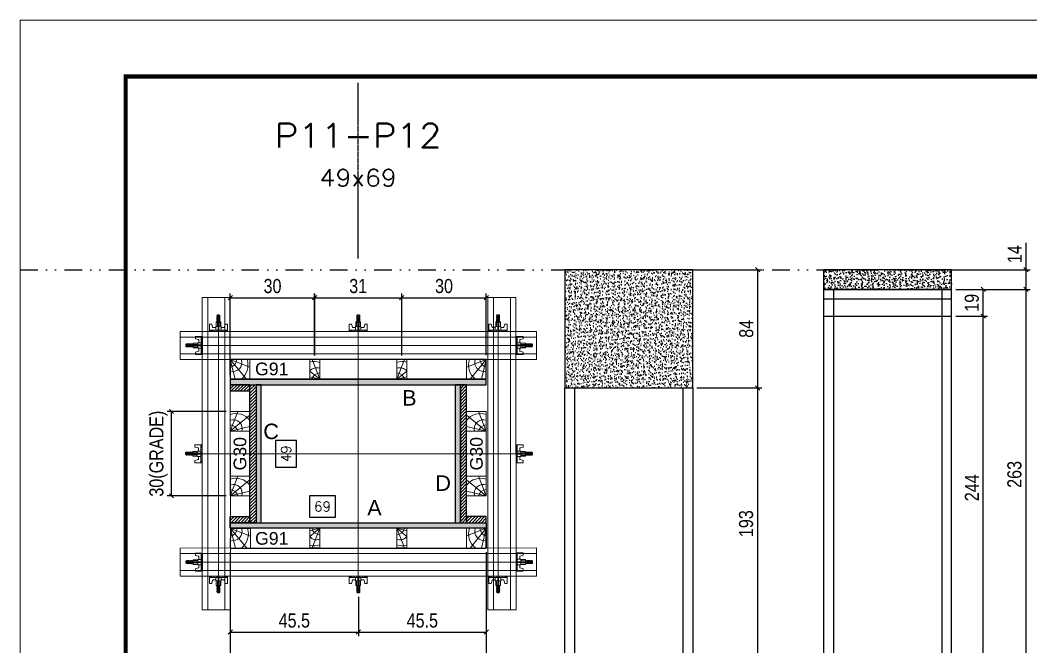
# Model space of a CAD drawing. Extents: x 13379 to 23315, y 867 to 16997.
# Drawn here: x 15984 to 16703, y 12957 to 13403 of the extents above; entities that cross this region are included whole.
import ezdxf
from ezdxf.enums import TextEntityAlignment as Align

# ---------------------------------------------------------------- set-up
doc = ezdxf.new("R2010")
doc.units = 0
for name, pattern in [('DASHED', [0.75, 0.5, -0.25]), ('DIVIDE2', [0.625, 0.25, -0.125, 0, -0.125, 0, -0.125]), ('HIDDEN', [0.375, 0.25, -0.125])]:
    doc.linetypes.add(name, pattern=pattern)
for name, color, linetype in [('CHAPA', 1, 'Continuous'), ('COTA', 241, 'Continuous'), ('MEIO_PONT', 93, 'Continuous'), ('Nível', 160, 'Continuous'), ('Painéis', 200, 'Continuous'), ('SARR_2.2x7', 40, 'Continuous'), ('SARRAFO', 251, 'Continuous'), ('Sarrafo de Pressão', 42, 'HIDDEN'), ('Texto de Titulo', 7, 'Continuous'), ('Texto Qtd Sarr', 242, 'Continuous'), ('TEXTO_GERAL', 7, 'Continuous')]:
    doc.layers.add(name, color=color, linetype=linetype)
for name, color, linetype, lineweight in [('Folhas', 255, 'Continuous', 9), ('Hachura', 251, 'Continuous', 9), ('Madeira', 126, 'Continuous', 18), ('Perfil Metálico', 224, 'Continuous', 18), ('SARRAFO DE PRESSAO', 251, 'DASHED', 9), ('Texto Seção', 7, 'Continuous', 15)]:
    doc.layers.add(name, color=color, linetype=linetype, lineweight=lineweight)
doc.styles.add('ARIAL', font='arial.ttf')
doc.styles.add('COTA TECNICA', font='techl___.ttf', dxfattribs={"height": 10})
doc.styles.add('COTA TECNICA 2X', font='techl___.ttf', dxfattribs={"height": 10})
doc.styles.add('ROMANS', font='romans.shx')
doc.styles.add('SANSSERIF', font='sas_____.pfb')
doc.dimstyles.new('PAINEL', dxfattribs={"dimtxt": 10, "dimasz": 3, "dimexe": 3, "dimexo": 3, "dimgap": 3, "dimtad": 1, "dimdec": 1, "dimzin": 12, "dimdsep": 46, "dimtxsty": 'COTA TECNICA', "dimblk1": 'OBLIQUE', "dimblk2": 'OBLIQUE', "dimsah": 1, "dimcen": 0.9, "dimclrd": 4, "dimclre": 4, "dimclrt": 240, "dimadec": 1, "dimazin": 3, "dimtfac": 1, "dimtdec": 1, "dimtmove": 0, "dimatfit": 3, "dimfxl": 1, "dimtolj": 1, "dimtzin": 12, "dimarcsym": 0})
doc.dimstyles.new('SECAO PILAR', dxfattribs={"dimtxt": 10, "dimasz": 3, "dimexe": 3, "dimexo": 3, "dimgap": 3, "dimtad": 1, "dimdec": 1, "dimlfac": 0.5, "dimzin": 12, "dimdsep": 46, "dimtxsty": 'COTA TECNICA 2X', "dimblk1": 'OBLIQUE', "dimblk2": 'OBLIQUE', "dimsah": 1, "dimcen": 0.9, "dimclrd": 256, "dimclre": 256, "dimclrt": 256, "dimadec": 1, "dimazin": 3, "dimtfac": 1, "dimtdec": 1, "dimtmove": 0, "dimatfit": 3, "dimfxl": 1, "dimtolj": 1, "dimtzin": 12, "dimarcsym": 0})
doc.dimstyles.new('SECÇÃO 2', dxfattribs={"dimtxt": 7, "dimasz": 6, "dimexe": 0.18, "dimexo": 2, "dimgap": -4, "dimtad": 3, "dimdec": 1, "dimlfac": 0.5, "dimzin": 12, "dimdsep": 46, "dimtxsty": 'ROMANS', "dimblk": 'ARCHTICK', "dimcen": 0.09, "dimse1": 1, "dimse2": 1, "dimsd1": 1, "dimsd2": 1, "dimclrd": 180, "dimclre": 5, "dimclrt": 1, "dimadec": 0, "dimazin": 3, "dimtfac": 1, "dimtdec": 1, "dimtofl": 0, "dimtmove": 0, "dimatfit": 3, "dimldrblk": 'ARCHTICK', "dimfxl": 1, "dimtolj": 1, "dimtzin": 0, "dimarcsym": 0})

# ---------------------------------------------------------------- blocks, each defined once
blk = doc.blocks.new('9999999999')
at = {"layer": 'Folhas'}
blk.add_lwpolyline([(98138.98, 34190.21), (99623.98, 34190.21), (99623.98, 35240.21), (98138.98, 35240.21)], close=True, dxfattribs=at)
at = {"layer": 'Folhas', "color": 30, "const_width": 3}
blk.add_lwpolyline([(98213.98, 34230.21), (99583.98, 34230.21), (99583.98, 35200.21), (98213.98, 35200.21)], close=True, dxfattribs=at)
blk = doc.blocks.new('*D365')
at = {"layer": 'COTA', "color": 180, "lineweight": -2, "transparency": 16777216}
for p, q in [((16181.04, 13104.14), (16166.04, 13104.14)), ((16166.04, 13104.14), (16166.04, 13085.14)), ((16181.04, 13085.14), (16181.04, 13104.14)), ((16166.04, 13085.14), (16181.04, 13085.14))]:
    blk.add_line(p, q, dxfattribs=at)
at = {"layer": 'Defpoints', "color": 0, "transparency": 16777216}
for p in [(16183.17, 13143.64), (16183.17, 13045.64), (16185.04, 13045.64)]:
    blk.add_point(p, dxfattribs=at)
at = {"layer": 'COTA', "color": 1, "transparency": 16777216, "insert": (16173.54, 13094.64), "char_height": 7, "attachment_point": 5, "rotation": 90, "style": 'ROMANS'}
blk.add_mtext('\\A1;49', dxfattribs=at)
blk = doc.blocks.new('_ArchTick')
at = {"color": 0, "linetype": 'ByBlock', "const_width": 0.15}
blk.add_lwpolyline([(-0.5, -0.5), (0.5, 0.5)], dxfattribs=at)
blk = doc.blocks.new('*D366')
at = {"layer": 'COTA', "color": 180, "lineweight": -2, "transparency": 16777216}
for p, q in [((16208.74, 13064.64), (16190.07, 13064.64)), ((16190.07, 13064.64), (16190.07, 13049.64)), ((16208.74, 13049.64), (16208.74, 13064.64)), ((16190.07, 13049.64), (16208.74, 13049.64))]:
    blk.add_line(p, q, dxfattribs=at)
at = {"layer": 'Defpoints', "color": 0, "transparency": 16777216}
for p in [(16155.85, 13045.64), (16293.85, 13045.64), (16293.85, 13045.64)]:
    blk.add_point(p, dxfattribs=at)
at = {"layer": 'COTA', "color": 1, "transparency": 16777216, "insert": (16199.41, 13057.14), "char_height": 7, "attachment_point": 5, "style": 'ROMANS'}
blk.add_mtext('\\A1;69', dxfattribs=at)
blk = doc.blocks.new('_Oblique')
at = {"color": 0, "linetype": 'ByBlock', "lineweight": -2}
blk.add_line((-0.5, -0.5), (0.5, 0.5), dxfattribs=at)
blk = doc.blocks.new('*D367')
at = {"layer": 'COTA', "lineweight": -2, "transparency": 16777216}
for p, q in [((16133.85, 13024.65), (16133.85, 12936.48)), ((16315.85, 13024.69), (16315.85, 12936.48)), ((16133.85, 12939.48), (16315.85, 12939.48))]:
    blk.add_line(p, q, dxfattribs=at)
at = {"layer": 'Defpoints', "color": 0, "transparency": 16777216}
for p in [(16133.85, 13027.65), (16315.85, 13027.69), (16315.85, 12939.48)]:
    blk.add_point(p, dxfattribs=at)
at = {"layer": 'COTA', "lineweight": -2, "transparency": 16777216, "xscale": 3, "yscale": 3, "zscale": 3, "rotation": 180}
blk.add_blockref('_Oblique', (16133.85, 12939.48), dxfattribs=at)
at = {"layer": 'COTA', "lineweight": -2, "transparency": 16777216, "xscale": 3, "yscale": 3, "zscale": 3}
blk.add_blockref('_Oblique', (16315.85, 12939.48), dxfattribs=at)
at = {"layer": 'COTA', "transparency": 16777216, "insert": (16224.85, 12947.59), "char_height": 10, "attachment_point": 5, "style": 'COTA TECNICA 2X'}
blk.add_mtext('\\A1;91 - PAINEL', dxfattribs=at)
blk = doc.blocks.new('*D368')
at = {"layer": 'COTA', "lineweight": -2, "transparency": 16777216}
for p, q in [((16130.85, 13124.64), (16089.04, 13124.64)), ((16092.04, 13064.72), (16092.04, 13124.64)), ((16130.88, 13064.72), (16089.04, 13064.72))]:
    blk.add_line(p, q, dxfattribs=at)
at = {"layer": 'Defpoints', "color": 0, "transparency": 16777216}
for p in [(16092.04, 13124.64), (16133.85, 13124.64), (16133.88, 13064.72)]:
    blk.add_point(p, dxfattribs=at)
at = {"layer": 'COTA', "lineweight": -2, "transparency": 16777216, "xscale": 3, "yscale": 3, "zscale": 3}
for p, rotation in [((16092.04, 13124.64), 90), ((16092.04, 13064.72), 270)]:
    blk.add_blockref('_Oblique', p, dxfattribs=dict(at, rotation=rotation))
at = {"layer": 'COTA', "transparency": 16777216, "insert": (16082.82, 13094.68), "char_height": 10, "attachment_point": 5, "rotation": 90, "style": 'COTA TECNICA 2X'}
blk.add_mtext('\\A1;30(GRADE)', dxfattribs=at)
blk = doc.blocks.new('*D369')
at = {"layer": 'COTA', "lineweight": -2, "transparency": 16777216}
for p, q in [((16133.85, 13024.64), (16133.85, 12964.91)), ((16224.92, 12992.87), (16224.92, 12964.91)), ((16133.85, 12967.91), (16224.92, 12967.91))]:
    blk.add_line(p, q, dxfattribs=at)
at = {"layer": 'Defpoints', "color": 0, "transparency": 16777216}
for p in [(16133.85, 13027.64), (16224.92, 12995.87), (16224.92, 12967.91)]:
    blk.add_point(p, dxfattribs=at)
at = {"layer": 'COTA', "lineweight": -2, "transparency": 16777216, "xscale": 3, "yscale": 3, "zscale": 3, "rotation": 180}
blk.add_blockref('_Oblique', (16133.85, 12967.91), dxfattribs=at)
at = {"layer": 'COTA', "lineweight": -2, "transparency": 16777216, "xscale": 3, "yscale": 3, "zscale": 3}
blk.add_blockref('_Oblique', (16224.92, 12967.91), dxfattribs=at)
at = {"layer": 'COTA', "transparency": 16777216, "insert": (16179.39, 12976.02), "char_height": 10, "attachment_point": 5, "style": 'COTA TECNICA 2X'}
blk.add_mtext('\\A1;45.5', dxfattribs=at)
blk = doc.blocks.new('*D370')
at = {"layer": 'COTA', "lineweight": -2, "transparency": 16777216}
for p, q in [((16315.85, 13024.64), (16315.85, 12964.91)), ((16224.92, 12992.87), (16224.92, 12964.91)), ((16224.92, 12967.91), (16315.85, 12967.91))]:
    blk.add_line(p, q, dxfattribs=at)
at = {"layer": 'Defpoints', "color": 0, "transparency": 16777216}
for p in [(16315.85, 13027.64), (16224.92, 12995.87), (16315.85, 12967.91)]:
    blk.add_point(p, dxfattribs=at)
at = {"layer": 'COTA', "lineweight": -2, "transparency": 16777216, "xscale": 3, "yscale": 3, "zscale": 3, "rotation": 180}
blk.add_blockref('_Oblique', (16224.92, 12967.91), dxfattribs=at)
at = {"layer": 'COTA', "lineweight": -2, "transparency": 16777216, "xscale": 3, "yscale": 3, "zscale": 3}
blk.add_blockref('_Oblique', (16315.85, 12967.91), dxfattribs=at)
at = {"layer": 'COTA', "transparency": 16777216, "insert": (16270.39, 12976.02), "char_height": 10, "attachment_point": 5, "style": 'COTA TECNICA 2X'}
blk.add_mtext('\\A1;45.5', dxfattribs=at)
blk = doc.blocks.new('titulo1')
at = {"layer": 'Defpoints', "color": 252, "linetype": 'HIDDEN', "ltscale": 2}
blk.add_line((0, 0), (0, 125), dxfattribs=at)
at = {"layer": 'Defpoints', "style": 'ROMANS', "oblique": 15}
blk.add_attdef('FOLHA', text='', height=10, dxfattribs=at).set_placement((0, 15.58), align=Align.MIDDLE_CENTER)
at = {"layer": 'Texto Qtd Sarr', "color": 3, "style": 'ROMANS', "oblique": 15}
for tag, height, p in [('TITULO', 17, (0, 71.45)), ('SEÇÃO', 12, (0, 41.55))]:
    blk.add_attdef(tag, text='', height=height, dxfattribs=at).set_placement(p, align=Align.MIDDLE_CENTER)
blk = doc.blocks.new('PONTALETE')
at = {"layer": 'Madeira'}
for q in [(2.71, 7), (7, 5.76), (7, 1.74)]:
    blk.add_line((0, 0), q, dxfattribs=at)
blk.add_lwpolyline([(0, 0), (7, 0), (7, 7), (0, 7)], close=True, dxfattribs=at)
for centre, radius, start, end in [((2.04, 0.06), 6.23, 37.2818, 109.0913), ((1.09, 0.9), 3.19, 343.603, 109.9847), ((-0.21, -0.78), 3.09, 14.6322, 86.0383)]:
    blk.add_arc(centre, radius, start, end, dxfattribs=at)
blk = doc.blocks.new('*D371')
at = {"layer": 'COTA', "lineweight": -2, "transparency": 16777216}
for p, q in [((16133.85, 13150.64), (16133.85, 13208.57)), ((16193.93, 13164.59), (16193.93, 13208.57)), ((16133.85, 13205.57), (16193.93, 13205.57))]:
    blk.add_line(p, q, dxfattribs=at)
at = {"layer": 'Defpoints', "color": 0, "transparency": 16777216}
for p in [(16193.93, 13205.57), (16193.93, 13161.59), (16133.85, 13147.64)]:
    blk.add_point(p, dxfattribs=at)
at = {"layer": 'COTA', "lineweight": -2, "transparency": 16777216, "xscale": 3, "yscale": 3, "zscale": 3, "rotation": 180}
blk.add_blockref('_Oblique', (16133.85, 13205.57), dxfattribs=at)
at = {"layer": 'COTA', "lineweight": -2, "transparency": 16777216, "xscale": 3, "yscale": 3, "zscale": 3}
blk.add_blockref('_Oblique', (16193.93, 13205.57), dxfattribs=at)
at = {"layer": 'COTA', "transparency": 16777216, "insert": (16163.89, 13213.79), "char_height": 10, "attachment_point": 5, "style": 'COTA TECNICA 2X'}
blk.add_mtext('\\A1;30', dxfattribs=at)
blk = doc.blocks.new('MEIO PONTALETE')
at = {"layer": 'Madeira'}
for q in [(2.71, 7), (3.5, 2.88), (3.5, 0.87)]:
    blk.add_line((0, 0), q, dxfattribs=at)
blk.add_lwpolyline([(0, 0), (3.5, 0), (3.5, 7), (0, 7)], close=True, dxfattribs=at)
for centre, radius, start, end in [((2.04, 0.06), 6.23, 76.4499, 109.0913), ((1.09, 0.9), 3.19, 40.9063, 109.9847), ((-0.21, -0.78), 3.09, 14.6322, 86.0383)]:
    blk.add_arc(centre, radius, start, end, dxfattribs=at)
blk = doc.blocks.new('C')
at = {"layer": 'Hachura', "color": 0}
for p, q in [((0, 3.22), (0, -3.22)), ((0.45, 3.22), (0, 3.22)), ((0.46, 3.16), (0, 3.16)), ((0.46, 3.05), (0, 3.05)), ((0.46, 2.88), (0, 2.88)), ((0, 2.75), (0, -1.16)), ((0.46, 2.65), (0, 2.65)), ((0.46, 2.23), (0, 2.23)), ((0.46, 1.51), (0, 1.51)), ((0.39, 0.49), (0.17, 0.49)), ((0.45, -3.23), (0.45, 3.22)), ((0.45, 3.22), (2.58, 3.22)), ((1.74, 0.97), (0.45, 0.97)), ((1.45, 0.1), (0.45, 0.1)), ((1.35, 1.94), (1.35, 0.96)), ((2.58, 2.39), (1.47, 2.09)), ((1.74, -0.97), (1.74, 0.97)), ((1.74, 0.97), (1.74, 0.84)), ((1.74, 0.97), (1.74, 0.84)), ((1.74, 0.84), (3.35, 0.84)), ((3.35, 0.45), (1.74, 0.45)), ((2.58, 3.22), (2.58, 2.39)), ((3.32, 0.84), (3.32, -0.84)), ((3.35, 0.84), (3.35, -0.84)), ((3.68, 0.45), (3.35, 0.45)), ((3.84, -0.52), (3.35, 0.45)), ((3.35, 0.06), (3.67, -0.57)), ((3.68, 0.45), (4.16, -0.52)), ((3.72, 0.5), (4.25, -0.57)), ((4.37, -0.55), (3.83, 0.53)), ((4.15, 0.45), (3.93, 0.45)), ((4.42, -0.52), (3.93, 0.45)), ((4.15, 0.45), (4.26, 0.45)), ((4.26, 0.45), (4.74, -0.52)), ((4.3, 0.5), (4.83, -0.57)), ((4.95, -0.55), (4.41, 0.53)), ((4.51, 0.45), (4.84, 0.45)), ((5, -0.52), (4.51, 0.45)), ((4.84, 0.45), (5.32, -0.52)), ((4.88, 0.5), (5.41, -0.57)), ((5.53, -0.55), (4.99, 0.53)), ((5.58, -0.52), (5.09, 0.45)), ((5.42, 0.45), (5.09, 0.45)), ((5.58, -0.52), (5.09, 0.45)), ((5.42, 0.45), (5.74, -0.19)), ((5.46, 0.5), (5.74, -0.07)), ((5.74, 0.19), (5.57, 0.53)), ((5.74, 0.32), (5.68, 0.45)), ((5.68, 0.45), (5.74, 0.45)), ((5.74, 0.45), (5.9, 0.29)), ((5.74, 0.45), (5.74, -0.52)), ((5.9, -0.36), (5.9, 0.29)), ((0.45, 0), (0, 0)), ((0.46, -1.52), (0, -1.52)), ((0.46, -2.23), (0, -2.23)), ((0.46, -2.65), (0, -2.65)), ((0.46, -2.88), (0, -2.88)), ((0.46, -3.05), (0, -3.05)), ((0.46, -3.16), (0, -3.16)), ((0, -3.22), (2.57, -3.22)), ((0.08, -0.48), (0.29, -0.48)), ((0.29, -0.48), (0.4, -0.48)), ((0.45, 0), (0.45, -0.97)), ((0.45, -0.16), (1.45, -0.16)), ((0.45, -0.65), (0.45, -0.32)), ((0.45, -3.23), (0.45, -0.65)), ((0.45, -0.97), (1.74, -0.97)), ((1.35, -1.94), (1.35, -0.97)), ((2.58, -2.39), (1.47, -2.1)), ((3.35, -0.32), (1.74, -0.32)), ((3.35, -0.84), (1.74, -0.84)), ((2.58, -3.23), (2.58, -2.39)), ((3.35, -0.07), (3.58, -0.52)), ((3.35, -0.52), (3.58, -0.52)), ((3.84, -0.52), (4.16, -0.52)), ((4.42, -0.52), (4.74, -0.52)), ((4.63, -0.52), (4.74, -0.52)), ((5, -0.52), (5.32, -0.52)), ((5.58, -0.52), (5.74, -0.52)), ((5.74, -0.52), (5.9, -0.36)), ((5.74, -0.52), (5.74, -0.52))]:
    blk.add_line(p, q, dxfattribs=at)
for centre, radius, start, end in [((1.52, 1.94), 0.161, 104.7436, 180), ((1.44, -0.03), 0.129, 272.695, 87.305), ((3.81, 0.39), 0.143, 25.5688, 154.4312), ((4.39, 0.39), 0.143, 25.5688, 154.4312), ((4.97, 0.39), 0.143, 25.5688, 154.4312), ((5.55, 0.39), 0.143, 25.5688, 154.4312), ((0.17, -0.37), 0.174, 221.744, 317.8592), ((1.52, -1.94), 0.161, 180, 255.2564), ((3.71, -0.4), 0.174, 222.1408, 318.256), ((4.29, -0.4), 0.174, 222.1408, 318.256), ((4.87, -0.4), 0.174, 222.1408, 318.256), ((5.45, -0.4), 0.174, 222.1408, 318.256), ((5.61, -0.4), 0.174, 317.8592, 318.256)]:
    blk.add_arc(centre, radius, start, end, dxfattribs=at)
blk = doc.blocks.new('*D393')
at = {"layer": 'COTA', "lineweight": -2, "transparency": 16777216}
for p, q in [((16193.83, 13164.59), (16193.83, 13208.57)), ((16255.77, 13164.59), (16255.77, 13208.57)), ((16193.83, 13205.57), (16255.77, 13205.57))]:
    blk.add_line(p, q, dxfattribs=at)
at = {"layer": 'Defpoints', "color": 0, "transparency": 16777216}
for p in [(16255.77, 13205.57), (16193.83, 13161.59), (16255.77, 13161.59)]:
    blk.add_point(p, dxfattribs=at)
at = {"layer": 'COTA', "lineweight": -2, "transparency": 16777216, "xscale": 3, "yscale": 3, "zscale": 3, "rotation": 180}
blk.add_blockref('_Oblique', (16193.83, 13205.57), dxfattribs=at)
at = {"layer": 'COTA', "lineweight": -2, "transparency": 16777216, "xscale": 3, "yscale": 3, "zscale": 3}
blk.add_blockref('_Oblique', (16255.77, 13205.57), dxfattribs=at)
at = {"layer": 'COTA', "transparency": 16777216, "insert": (16224.8, 13213.79), "char_height": 10, "attachment_point": 5, "style": 'COTA TECNICA 2X'}
blk.add_mtext('\\A1;31', dxfattribs=at)
blk = doc.blocks.new('*D394')
at = {"layer": 'COTA', "lineweight": -2, "transparency": 16777216}
for p, q in [((16255.77, 13164.59), (16255.77, 13208.57)), ((16315.85, 13164.64), (16315.85, 13208.57)), ((16255.77, 13205.57), (16315.85, 13205.57))]:
    blk.add_line(p, q, dxfattribs=at)
at = {"layer": 'Defpoints', "color": 0, "transparency": 16777216}
for p in [(16315.85, 13205.57), (16255.77, 13161.59), (16315.85, 13161.64)]:
    blk.add_point(p, dxfattribs=at)
at = {"layer": 'COTA', "lineweight": -2, "transparency": 16777216, "xscale": 3, "yscale": 3, "zscale": 3, "rotation": 180}
blk.add_blockref('_Oblique', (16255.77, 13205.57), dxfattribs=at)
at = {"layer": 'COTA', "lineweight": -2, "transparency": 16777216, "xscale": 3, "yscale": 3, "zscale": 3}
blk.add_blockref('_Oblique', (16315.85, 13205.57), dxfattribs=at)
at = {"layer": 'COTA', "transparency": 16777216, "insert": (16285.81, 13213.79), "char_height": 10, "attachment_point": 5, "style": 'COTA TECNICA 2X'}
blk.add_mtext('\\A1;30', dxfattribs=at)
blk = doc.blocks.new('*D373')
at = {"layer": 'COTA', "color": 4, "lineweight": -2, "transparency": 16777216}
for p, q in [((16465.63, 13225.44), (16511.87, 13225.44)), ((16508.87, 13141.44), (16508.87, 13225.44)), ((16465.63, 13141.44), (16511.87, 13141.44))]:
    blk.add_line(p, q, dxfattribs=at)
at = {"layer": 'Defpoints', "color": 0, "transparency": 16777216}
for p in [(16462.63, 13225.44), (16508.87, 13225.44), (16462.63, 13141.44)]:
    blk.add_point(p, dxfattribs=at)
at = {"layer": 'COTA', "color": 4, "lineweight": -2, "transparency": 16777216, "xscale": 3, "yscale": 3, "zscale": 3}
for p, rotation in [((16508.87, 13225.44), 90), ((16508.87, 13141.44), 270)]:
    blk.add_blockref('_Oblique', p, dxfattribs=dict(at, rotation=rotation))
at = {"layer": 'COTA', "color": 240, "transparency": 16777216, "insert": (16500.78, 13183.44), "char_height": 10, "attachment_point": 5, "rotation": 90, "style": 'COTA TECNICA'}
blk.add_mtext('\\A1;84', dxfattribs=at)
blk = doc.blocks.new('*D396')
at = {"layer": 'COTA', "color": 4, "lineweight": -2, "transparency": 16777216}
for p, q in [((16465.63, 13141.44), (16511.87, 13141.44)), ((16508.87, 12948.44), (16508.87, 13141.44)), ((16465.63, 12948.44), (16511.87, 12948.44))]:
    blk.add_line(p, q, dxfattribs=at)
at = {"layer": 'Defpoints', "color": 0, "transparency": 16777216}
for p in [(16462.63, 13141.44), (16508.87, 13141.44), (16462.63, 12948.44)]:
    blk.add_point(p, dxfattribs=at)
at = {"layer": 'COTA', "color": 4, "lineweight": -2, "transparency": 16777216, "xscale": 3, "yscale": 3, "zscale": 3}
for p, rotation in [((16508.87, 13141.44), 90), ((16508.87, 12948.44), 270)]:
    blk.add_blockref('_Oblique', p, dxfattribs=dict(at, rotation=rotation))
at = {"layer": 'COTA', "color": 240, "transparency": 16777216, "insert": (16500.63, 13044.94), "char_height": 10, "attachment_point": 5, "rotation": 90, "style": 'COTA TECNICA'}
blk.add_mtext('\\A1;193', dxfattribs=at)
blk = doc.blocks.new('*D399')
at = {"layer": 'COTA', "color": 4, "lineweight": -2, "transparency": 16777216}
for p, q in [((16649.67, 13211.44), (16702.62, 13211.44)), ((16699.62, 12948.44), (16699.62, 13211.44)), ((16649.67, 12948.44), (16702.62, 12948.44))]:
    blk.add_line(p, q, dxfattribs=at)
at = {"layer": 'Defpoints', "color": 0, "transparency": 16777216}
for p in [(16646.67, 13211.44), (16699.62, 13211.44), (16646.67, 12948.44)]:
    blk.add_point(p, dxfattribs=at)
at = {"layer": 'COTA', "color": 4, "lineweight": -2, "transparency": 16777216, "xscale": 3, "yscale": 3, "zscale": 3}
for p, rotation in [((16699.62, 13211.44), 90), ((16699.62, 12948.44), 270)]:
    blk.add_blockref('_Oblique', p, dxfattribs=dict(at, rotation=rotation))
at = {"layer": 'COTA', "color": 240, "transparency": 16777216, "insert": (16691.4, 13079.94), "char_height": 10, "attachment_point": 5, "rotation": 90, "style": 'COTA TECNICA'}
blk.add_mtext('\\A1;263', dxfattribs=at)
blk = doc.blocks.new('*D400')
at = {"layer": 'COTA', "color": 4, "lineweight": -2, "transparency": 16777216}
for p, q in [((16699.62, 13225.44), (16699.62, 13244.56)), ((16649.67, 13225.44), (16702.62, 13225.44)), ((16699.62, 13211.44), (16699.62, 13225.44)), ((16649.67, 13211.44), (16702.62, 13211.44))]:
    blk.add_line(p, q, dxfattribs=at)
at = {"layer": 'Defpoints', "color": 0, "transparency": 16777216}
for p in [(16646.67, 13225.44), (16699.62, 13225.44), (16646.67, 13211.44)]:
    blk.add_point(p, dxfattribs=at)
at = {"layer": 'COTA', "color": 4, "lineweight": -2, "transparency": 16777216, "xscale": 3, "yscale": 3, "zscale": 3}
for p, rotation in [((16699.62, 13225.44), 90), ((16699.62, 13211.44), 270)]:
    blk.add_blockref('_Oblique', p, dxfattribs=dict(at, rotation=rotation))
at = {"layer": 'COTA', "color": 240, "transparency": 16777216, "insert": (16691.55, 13236.5), "char_height": 10, "attachment_point": 5, "rotation": 90, "style": 'COTA TECNICA'}
blk.add_mtext('\\A1;14', dxfattribs=at)
blk = doc.blocks.new('*D401')
at = {"layer": 'COTA', "color": 4, "lineweight": -2, "transparency": 16777216}
for p, q in [((16649.67, 13192.44), (16672.2, 13192.44)), ((16669.2, 12948.44), (16669.2, 13192.44)), ((16649.67, 12948.44), (16672.2, 12948.44))]:
    blk.add_line(p, q, dxfattribs=at)
at = {"layer": 'Defpoints', "color": 0, "transparency": 16777216}
for p in [(16646.67, 13192.44), (16669.2, 13192.44), (16646.67, 12948.44)]:
    blk.add_point(p, dxfattribs=at)
at = {"layer": 'COTA', "color": 4, "lineweight": -2, "transparency": 16777216, "xscale": 3, "yscale": 3, "zscale": 3}
for p, rotation in [((16669.2, 13192.44), 90), ((16669.2, 12948.44), 270)]:
    blk.add_blockref('_Oblique', p, dxfattribs=dict(at, rotation=rotation))
at = {"layer": 'COTA', "color": 240, "transparency": 16777216, "insert": (16661.12, 13070.44), "char_height": 10, "attachment_point": 5, "rotation": 90, "style": 'COTA TECNICA'}
blk.add_mtext('\\A1;244', dxfattribs=at)
blk = doc.blocks.new('*D402')
at = {"layer": 'COTA', "color": 4, "lineweight": -2, "transparency": 16777216}
for p, q in [((16649.67, 13211.44), (16672.2, 13211.44)), ((16669.2, 13192.44), (16669.2, 13211.44)), ((16649.67, 13192.44), (16672.2, 13192.44))]:
    blk.add_line(p, q, dxfattribs=at)
at = {"layer": 'Defpoints', "color": 0, "transparency": 16777216}
for p in [(16646.67, 13211.44), (16669.2, 13211.44), (16646.67, 13192.44)]:
    blk.add_point(p, dxfattribs=at)
at = {"layer": 'COTA', "color": 4, "lineweight": -2, "transparency": 16777216, "xscale": 3, "yscale": 3, "zscale": 3}
for p, rotation in [((16669.2, 13211.44), 90), ((16669.2, 13192.44), 270)]:
    blk.add_blockref('_Oblique', p, dxfattribs=dict(at, rotation=rotation))
at = {"layer": 'COTA', "color": 240, "transparency": 16777216, "insert": (16661.11, 13201.94), "char_height": 10, "attachment_point": 5, "rotation": 90, "style": 'COTA TECNICA'}
blk.add_mtext('\\A1;19', dxfattribs=at)

msp = doc.modelspace()

# ---------------------------------------------------------------- hatches: boundary and pattern name
at = {"layer": 'COTA', "linetype": 'ByBlock'}
h = msp.add_hatch(dxfattribs=at)
h.set_pattern_fill('AR-CONC', color=256, scale=0.03)
h.set_pattern_definition([(50, (-113112.515, -18266.118), (5.46554007, -0.47817257), [0.5715, -6.2865]), (355, (-113112.515, -18266.118), (-1.05730264, 5.73170536), [0.4572, -5.02921753]), (100.4514447, (-113112.0593, -18266.158), (4.40823741, 5.25353256), [0.48570026, -5.34270734]), (46.1842, (-113112.515, -18264.594), (8.13237123, -1.26126984), [0.85725, -9.42975]), (96.6355576, (-113111.837, -18264.699), (7.122124, 7.42278374), [0.7285507, -8.01406824]), (351.184151, (-113112.515, -18264.594), (7.122124, 7.42278374), [0.685799, -7.54379196]), (21, (-113111.753, -18264.975), (4.54843174, -3.06795595), [0.5715, -6.2865]), (326, (-113111.753, -18264.975), (1.85406085, 5.52563898), [0.4572, -5.0292]), (71.451445, (-113111.374, -18265.231), (6.40249258, 2.45768307), [0.48570026, -5.34269813]), (37.5, (-113112.5148, -18266.1182), (0.092658098, 2.536651166), [0, -4.96824, 0, -5.1054, 0, -5.04825]), (7.5, (-113112.5148, -18266.1182), (2.004589875, 3.005417245), [0, -2.91084, 0, -4.85394, 0, -1.92405]), (327.5, (-113114.214, -18266.1182), (4.067717855, -0.17186232), [0, -1.905, 0, -5.9436, 0, -7.8867]), (317.5, (-113114.976, -18266.1182), (4.44387544, 0.76279473), [0, -2.4765, 0, -3.94716, 0, -5.6007])])
h.paths.add_polyline_path([(16462.63, 13225.44), (16371.63, 13225.44), (16371.63, 13141.44), (16462.63, 13141.44)])
at = {"layer": 'COTA'}
h = msp.add_hatch(dxfattribs=at)
h.set_pattern_fill('AR-CONC', color=256, scale=0.03)
h.set_pattern_definition([(50, (-111.883, 0), (5.4655401, -0.4781726), [0.5715, -6.2865]), (355, (-111.883, 0), (-1.0573026, 5.7317054), [0.4572, -5.0292175]), (100.451445, (-111.4273, -0.04), (4.4082374, 5.2535326), [0.4857003, -5.3427073]), (46.1842, (-111.883, 1.524), (8.1323712, -1.2612698), [0.85725, -9.42975]), (96.635558, (-111.205, 1.419), (7.122124, 7.4227837), [0.7285507, -8.0140682]), (351.18415, (-111.883, 1.524), (7.122124, 7.4227837), [0.685799, -7.543792]), (21, (-111.121, 1.143), (4.5484317, -3.0679559), [0.5715, -6.2865]), (326, (-111.121, 1.143), (1.8540609, 5.525639), [0.4572, -5.0292]), (71.451445, (-110.742, 0.8873), (6.4024926, 2.4576831), [0.4857003, -5.3426981]), (37.5, (-111.8828, 0), (0.0926581, 2.53665117), [0, -4.96824, 0, -5.1054, 0, -5.04825]), (7.5, (-111.8828, 0), (2.00458988, 3.00541724), [0, -2.91084, 0, -4.85394, 0, -1.92405]), (327.5, (-113.582, 0), (4.06771786, -0.17186232), [0, -1.905, 0, -5.9436, 0, -7.8867]), (317.5, (-114.344, 0), (4.44387544, 0.76279473), [0, -2.4765, 0, -3.94716, 0, -5.6007])])
h.paths.add_polyline_path([(16646.67, 13211.44), (16646.67, 13225.44), (16555.67, 13225.44), (16555.67, 13211.44)])
at = {"layer": 'Hachura'}
h = msp.add_hatch(color=256, dxfattribs=at)
h.dxf.hatch_style = 1
h.paths.add_polyline_path([(16315.85, 13143.64), (16315.85, 13147.64), (16133.85, 13147.64), (16133.85, 13143.64)])
h = msp.add_hatch(dxfattribs=at)
h.set_pattern_fill('ANSI31', color=256, scale=0.5, angle=180, style=0)
h.set_pattern_definition([(225, (7009.8996, -9785.7638), (1.12253202, -1.12253202), [])])
h.paths.add_polyline_path([(16147.85, 13143.64), (16147.85, 13139.24), (16133.85, 13139.24), (16133.85, 13143.64)])
h = msp.add_hatch(dxfattribs=at)
h.set_pattern_fill('ANSI31', color=256, scale=0.5, angle=180, style=0)
h.set_pattern_definition([(225, (7009.8996, -9829.7638), (1.12253202, -1.12253202), [])])
h.paths.add_polyline_path([(16147.85, 13045.64), (16152.25, 13045.64), (16152.25, 13143.64), (16147.85, 13143.64)])
h = msp.add_hatch(color=256, dxfattribs=at)
h.dxf.hatch_style = 1
h.paths.add_polyline_path([(16152.25, 13045.64), (16155.85, 13045.64), (16155.85, 13143.64), (16152.25, 13143.64)])
h = msp.add_hatch(color=256, dxfattribs=at)
h.dxf.hatch_style = 1
h.paths.add_polyline_path([(16293.85, 13045.64), (16297.45, 13045.64), (16297.45, 13143.64), (16293.85, 13143.64)])
h = msp.add_hatch(dxfattribs=at)
h.set_pattern_fill('ANSI31', color=256, scale=0.5, angle=180, style=0)
h.set_pattern_definition([(225, (6812.8996, -9829.7638), (1.12253202, -1.12253202), [])])
h.paths.add_polyline_path([(16301.85, 13045.64), (16297.45, 13045.64), (16297.45, 13143.64), (16301.85, 13143.64)])
h = msp.add_hatch(dxfattribs=at)
h.set_pattern_fill('ANSI31', color=256, scale=0.5, angle=180, style=0)
h.set_pattern_definition([(225, (7009.8996, -9845.7638), (1.12253202, -1.12253202), [])])
h.paths.add_polyline_path([(16147.85, 13045.64), (16147.85, 13050.04), (16133.85, 13050.04), (16133.85, 13045.64)])
h = msp.add_hatch(dxfattribs=at)
h.set_pattern_fill('ANSI31', color=256, scale=0.5, angle=180, style=0)
h.set_pattern_definition([(225, (6812.8996, -9845.7638), (1.12253202, -1.12253202), [])])
h.paths.add_polyline_path([(16301.85, 13045.64), (16301.85, 13050.04), (16315.85, 13050.04), (16315.85, 13045.64)])
h = msp.add_hatch(color=256, dxfattribs=at)
h.dxf.hatch_style = 1
h.paths.add_polyline_path([(16315.85, 13045.64), (16315.85, 13041.64), (16133.85, 13041.64), (16133.85, 13045.64)])

# ---------------------------------------------------------------- linework, layer by layer
for points in [[(16315.85, 13147.64), (16315.85, 13161.64), (16133.85, 13161.59), (16133.85, 13147.64)], [(16315.85, 13027.64), (16315.85, 13041.64), (16134.13, 13041.59), (16133.85, 13027.64)]]:
    msp.add_lwpolyline(points, close=True)
at = {"layer": 'CHAPA'}
for points in [[(16315.85, 13143.64), (16315.85, 13147.64), (16133.85, 13147.64), (16133.85, 13143.64)], [(16152.25, 13045.64), (16155.85, 13045.64), (16155.85, 13143.64), (16152.25, 13143.64)], [(16293.85, 13045.64), (16297.45, 13045.64), (16297.45, 13143.64), (16293.85, 13143.64)], [(16315.85, 13045.64), (16315.85, 13041.64), (16133.85, 13041.64), (16133.85, 13045.64)]]:
    msp.add_lwpolyline(points, close=True, dxfattribs=at)
at = {"layer": 'COTA', "linetype": 'ByBlock'}
msp.add_lwpolyline([(16371.63, 13141.44), (16462.63, 13141.44), (16462.63, 13225.44), (16371.63, 13225.44)], close=True, dxfattribs=at)
at = {"layer": 'COTA'}
msp.add_lwpolyline([(16555.67, 13211.44), (16646.67, 13211.44), (16646.67, 13225.44), (16555.67, 13225.44)], close=True, dxfattribs=at)
at = {"layer": 'Hachura'}
for p, q in [((16125.46, 12996.87), (16125.46, 13188.61)), ((16224.85, 12996.87), (16224.85, 13188.61)), ((16324.24, 12996.87), (16324.24, 13188.61)), ((16103.37, 13171.65), (16344, 13171.63)), ((16103.07, 13094.65), (16344, 13094.63)), ((16103.37, 13017.64), (16344, 13017.66))]:
    msp.add_line(p, q, dxfattribs=at)
at = {"layer": 'Madeira'}
for points in [[(16133.85, 13064.64), (16147.85, 13064.64), (16147.85, 13124.64), (16133.85, 13124.64)], [(16315.85, 13064.64), (16301.85, 13064.64), (16301.85, 13124.64), (16315.85, 13124.64)]]:
    msp.add_lwpolyline(points, close=True, dxfattribs=at)
at = {"layer": 'MEIO_PONT'}
msp.add_lwpolyline([(16315.85, 13041.64), (16315.85, 13027.64), (16315.85, 13027.64), (16315.85, 13041.64)], close=True, dxfattribs=at)
at = {"layer": 'Nível', "color": 4, "linetype": 'DIVIDE2', "ltscale": 50}
msp.add_line((15984.5, 13225.44), (17469.5, 13225.44), dxfattribs=at)
at = {"layer": 'Painéis'}
msp.add_line((16555.67, 13192.44), (16646.67, 13192.44), dxfattribs=at)
for points in [[(16555.67, 12948.44), (16646.67, 12948.44), (16646.67, 13211.44), (16555.67, 13211.44)], [(16371.63, 13141.44), (16462.63, 13141.44), (16462.63, 12948.44), (16371.63, 12948.44)]]:
    msp.add_lwpolyline(points, close=True, dxfattribs=at)
at = {"layer": 'Perfil Metálico'}
for p, q in [((16117.9, 13205.68), (16117.9, 12983.58)), ((16129.9, 13205.68), (16129.9, 12983.58)), ((16321.02, 13205.68), (16321.02, 12983.58)), ((16333.02, 13205.68), (16333.02, 12983.58)), ((16351.57, 13177.58), (16098.13, 13177.58)), ((16351.57, 13165.58), (16098.13, 13165.58)), ((16351.57, 13023.64), (16098.13, 13023.64)), ((16351.57, 13011.64), (16098.13, 13011.64))]:
    msp.add_line(p, q, dxfattribs=at)
for points in [[(16133.84, 13205.68), (16113.84, 13205.68), (16113.9, 12983.58), (16133.9, 12983.58)], [(16336.96, 13205.68), (16316.96, 13205.68), (16317.02, 12983.58), (16337.02, 12983.58)], [(16351.57, 13161.65), (16351.57, 13181.65), (16098.13, 13181.58), (16098.13, 13161.58)], [(16098.13, 13027.64), (16098.13, 13007.64), (16351.57, 13007.7), (16351.57, 13027.7)]]:
    msp.add_lwpolyline(points, close=True, dxfattribs=at)
at = {"layer": 'SARR_2.2x7', "linetype": 'ByBlock'}
msp.add_line((16646.67, 13204.44), (16555.67, 13204.44), dxfattribs=at)
at = {"layer": 'SARRAFO'}
for points in [[(16133.85, 13139.24), (16147.85, 13139.24), (16147.85, 13143.64), (16133.85, 13143.64)], [(16133.85, 13139.24), (16147.85, 13139.24), (16147.85, 13143.64), (16133.85, 13143.64)], [(16152.25, 13143.64), (16152.25, 13045.64), (16147.85, 13045.64), (16147.85, 13143.64)], [(16152.25, 13143.64), (16152.25, 13045.64), (16147.85, 13045.64), (16147.85, 13143.64)], [(16297.45, 13143.64), (16297.45, 13045.64), (16301.85, 13045.64), (16301.85, 13143.64)], [(16297.45, 13143.64), (16297.45, 13045.64), (16301.85, 13045.64), (16301.85, 13143.64)], [(16133.85, 13050.04), (16147.85, 13050.04), (16147.85, 13045.64), (16133.85, 13045.64)], [(16133.85, 13050.04), (16147.85, 13050.04), (16147.85, 13045.64), (16133.85, 13045.64)], [(16315.85, 13050.04), (16301.85, 13050.04), (16301.85, 13045.64), (16315.85, 13045.64)], [(16315.85, 13050.04), (16301.85, 13050.04), (16301.85, 13045.64), (16315.85, 13045.64)]]:
    msp.add_lwpolyline(points, close=True, dxfattribs=at)
at = {"layer": 'Sarrafo de Pressão'}
for p, q in [((16562.67, 13211.44), (16562.67, 12948.44)), ((16639.67, 13211.44), (16639.67, 12948.44)), ((16378.63, 13141.44), (16378.63, 12948.44)), ((16455.63, 13141.44), (16455.63, 12948.44))]:
    msp.add_line(p, q, dxfattribs=at)

# ---------------------------------------------------------------- block references
at = {"layer": 'Hachura', "linetype": 'Continuous', "yscale": 2, "zscale": 2}
for p, xscale, rotation in [((16125.47, 13181.61), -2, 270), ((16224.84, 13181.61), 2, 90.00000000000001), ((16324.23, 13181.61), 2, 90.00000000000001), ((16114.17, 13171.65), 2, 180), ((16337, 13171.62), -2, 180), ((16113.87, 13094.65), 2, 180), ((16337, 13094.62), -2, 180), ((16125.46, 13007.67), 2, 270), ((16224.85, 13007.67), -2, 90), ((16324.24, 13007.67), -2, 90)]:
    msp.add_blockref('C', p, dxfattribs=dict(at, xscale=xscale, rotation=rotation))
for p, xscale in [((16114.17, 13017.64), -2), ((16337, 13017.67), 2)]:
    msp.add_blockref('C', p, dxfattribs=dict(at, xscale=xscale))
at = {"layer": 'Madeira', "yscale": 2, "zscale": 2}
for p, xscale in [((16133.85, 13110.64), 2), ((16315.85, 13110.64), -2), ((16133.85, 13064.64), 2), ((16315.85, 13064.64), -2)]:
    msp.add_blockref('PONTALETE', p, dxfattribs=dict(at, xscale=xscale))
at = {"layer": 'MEIO_PONT'}
for name, p, xscale, yscale, zscale, rotation in [('PONTALETE', (16133.85, 13161.59), 2, 2, 2, 270), ('PONTALETE', (16315.85, 13161.64), -2, 2, 2, 90), ('PONTALETE', (16134.13, 13041.59), 2, 2, 2, 270), ('MEIO PONTALETE', (16197.43, 13041.69), 1.999999997962732, 1.999999997962732, 1.999999997962732, 180), ('MEIO PONTALETE', (16252.27, 13041.69), -1.999999997962732, 1.999999997962732, 1.999999997962732, 180), ('PONTALETE', (16315.85, 13041.64), -2, 2, 2, 90)]:
    msp.add_blockref(name, p, dxfattribs=dict(at, xscale=xscale, yscale=yscale, zscale=zscale, rotation=rotation))
at = {"layer": 'MEIO_PONT', "yscale": 1.999999997962732, "zscale": 1.999999997962732}
for p, xscale in [((16197.43, 13147.59), -1.999999997962732), ((16252.27, 13147.59), 1.999999997962732)]:
    msp.add_blockref('MEIO PONTALETE', p, dxfattribs=dict(at, xscale=xscale))
at = {"layer": 'SARRAFO DE PRESSAO', "color": 6, "linetype": 'ByBlock'}
msp.add_blockref('9999999999', (-82154.48, -21837.41), dxfattribs=at)
at = {"layer": 'Texto Seção'}
ref = msp.add_blockref('titulo1', (16224.8, 13233.34), dxfattribs=at)
ref.add_attrib('TITULO', 'P11-P12', dxfattribs={"layer": 'Texto de Titulo', "color": 7, "height": 17, "style": 'ROMANS', "width": 1.1}).set_placement((16224.8, 13320.84), align=Align.MIDDLE_CENTER)
ref.add_attrib('SEÇÃO', '49x69', dxfattribs={"layer": 'Texto de Titulo', "color": 7, "height": 12, "style": 'ROMANS', "width": 1.1}).set_placement((16224.8, 13290.84), align=Align.MIDDLE_CENTER)

# ---------------------------------------------------------------- texts
at = {"layer": 'TEXTO_GERAL', "color": 0, "linetype": 'Continuous', "style": 'SANSSERIF'}
for p in [(16151.46, 13154.93), (16151.46, 13034.48)]:
    msp.add_text('G91', height=9, dxfattribs=at).set_placement(p, align=Align.MIDDLE_LEFT)
at = {"layer": 'TEXTO_GERAL', "style": 'ARIAL'}
for s, p in [('B', (16261.18, 13134.39)), ('C', (16162.87, 13110.54)), ('D', (16285.21, 13073.75)), ('A', (16236.36, 13056.28))]:
    msp.add_text(s, height=11, dxfattribs=at).set_placement(p, align=Align.MIDDLE_CENTER)
at = {"layer": 'TEXTO_GERAL', "color": 0, "linetype": 'Continuous', "style": 'SANSSERIF'}
for p in [(16140.73, 13082.76), (16308.83, 13082.76)]:
    msp.add_text('G30', height=9, rotation=90, dxfattribs=at).set_placement(p, align=Align.MIDDLE_LEFT)

# ---------------------------------------------------------------- dimensions: what is measured, and where the dimension line sits
at = {"layer": 'COTA'}
for base, p1, p2, angle, dimstyle, picture, middle in [((16699.62, 13225.44), (16646.67, 13211.44), (16646.67, 13225.44), 90, 'PAINEL', '*D400', (16691.55, 13236.5)), ((16699.62, 13211.44), (16646.67, 12948.44), (16646.67, 13211.44), 90, 'PAINEL', '*D399', (16691.4, 13079.94)), ((16669.2, 13192.44), (16646.67, 12948.44), (16646.67, 13192.44), 90, 'PAINEL', '*D401', (16661.12, 13070.44)), ((16185.04, 13045.64), (16183.17, 13143.64), (16183.17, 13045.64), 270, 'SECÇÃO 2', '*D365', (16173.54, 13094.64)), ((16508.87, 13141.44), (16462.63, 12948.44), (16462.63, 13141.44), 90, 'PAINEL', '*D396', (16500.63, 13044.94))]:
    dim = msp.add_linear_dim(base=base, p1=p1, p2=p2, angle=angle, dimstyle=dimstyle, dxfattribs=at)
    dim.commit()
    dim.dimension.update_dxf_attribs({"geometry": picture, "text_midpoint": middle})
for base, p1, p2, override, picture, middle in [((16508.87, 13225.44), (16462.63, 13141.44), (16462.63, 13225.44), {"dimarcsym": 2}, '*D373', (16500.78, 13183.44)), ((16669.2, 13211.44), (16646.67, 13192.44), (16646.67, 13211.44), {"dimtmove": 1}, '*D402', (16661.11, 13201.94))]:
    dim = msp.add_linear_dim(base=base, p1=p1, p2=p2, angle=90, dimstyle='PAINEL', override=override, dxfattribs=at)
    dim.commit()
    dim.dimension.update_dxf_attribs({"geometry": picture, "text_midpoint": middle})
for base, p1, p2, picture, middle in [((16193.93, 13205.57), (16133.85, 13147.64), (16193.93, 13161.59), '*D371', (16163.89, 13213.79)), ((16255.77, 13205.57), (16193.83, 13161.59), (16255.77, 13161.59), '*D393', (16224.8, 13213.79)), ((16315.85, 13205.57), (16255.77, 13161.59), (16315.85, 13161.64), '*D394', (16285.81, 13213.79)), ((16224.92, 12967.91), (16133.85, 13027.64), (16224.92, 12995.87), '*D369', (16179.39, 12976.02)), ((16315.85, 12967.91), (16224.92, 12995.87), (16315.85, 13027.64), '*D370', (16270.39, 12976.02))]:
    dim = msp.add_linear_dim(base=base, p1=p1, p2=p2, dimstyle='SECAO PILAR', dxfattribs=at)
    dim.commit()
    dim.dimension.update_dxf_attribs({"geometry": picture, "text_midpoint": middle})
dim = msp.add_linear_dim(base=(16092.04, 13124.64), p1=(16133.88, 13064.72), p2=(16133.85, 13124.64), angle=90, text='<>(GRADE)', dimstyle='SECAO PILAR', dxfattribs=at)
dim.commit()
dim.dimension.update_dxf_attribs({"geometry": '*D368', "text_midpoint": (16092.04, 13094.68), "dimtype": 160})
dim = msp.add_linear_dim(base=(16293.85, 13045.64), p1=(16155.85, 13045.64), p2=(16293.85, 13045.64), dimstyle='SECÇÃO 2', dxfattribs=at)
dim.commit()
dim.dimension.update_dxf_attribs({"geometry": '*D366', "text_midpoint": (16199.41, 13045.64), "dimtype": 160})
dim = msp.add_linear_dim(base=(16315.85, 12939.48), p1=(16133.85, 13027.65), p2=(16315.85, 13027.69), text='<> - PAINEL', dimstyle='SECAO PILAR', dxfattribs=at)
dim.commit()
dim.dimension.update_dxf_attribs({"geometry": '*D367', "text_midpoint": (16224.85, 12947.59)})

doc.saveas('drawing.dxf')
